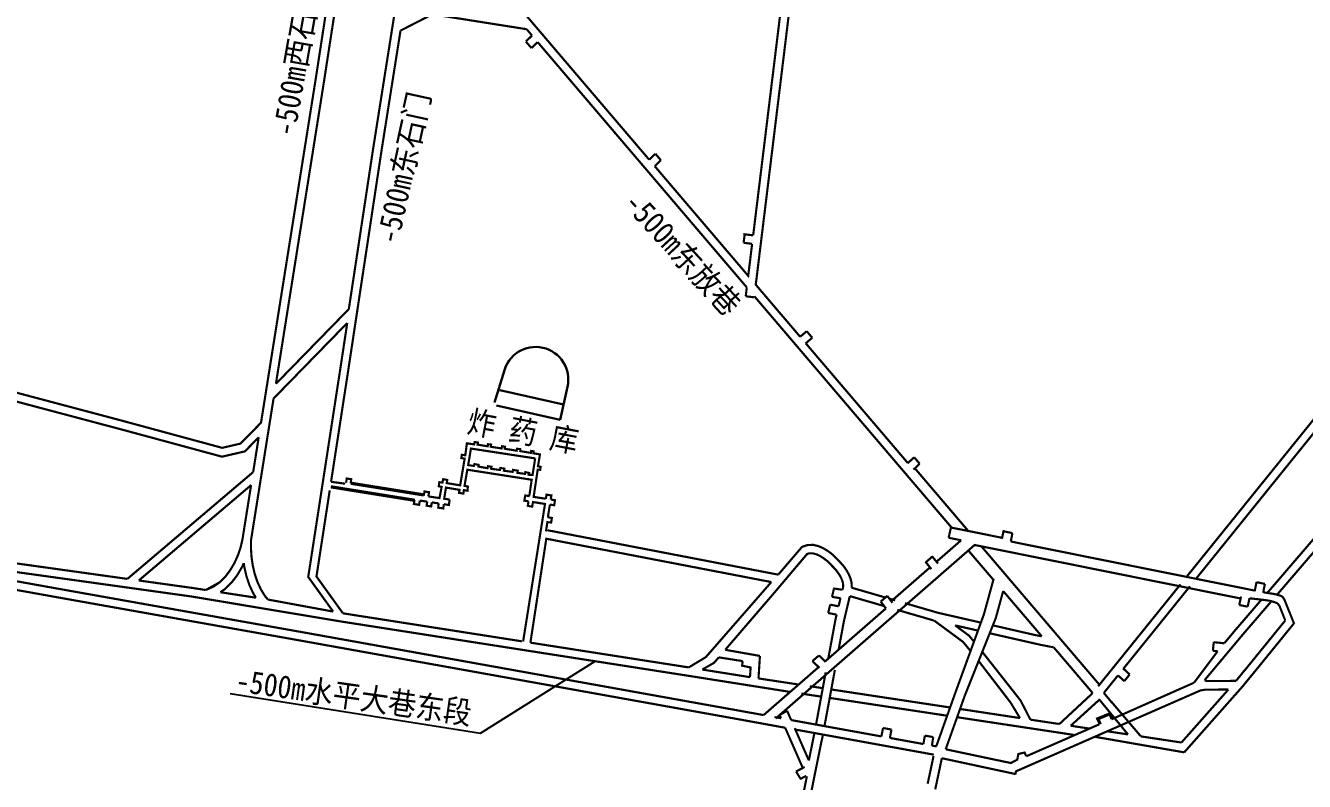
# Model space of a CAD drawing. Extents: x 39491721 to 39501025, y 3850790 to 3853755.
# Drawn here: x 39498355 to 39498952, y 3851498 to 3851850 of the extents above; entities that cross this region are included whole.
import ezdxf

# ---------------------------------------------------------------- set-up
doc = ezdxf.new("R2010")
doc.units = 0
doc.header["$MEASUREMENT"] = 0
for name, color, linetype in [('9煤煤巷', 7, 'Continuous'), ('岩巷', 7, 'Continuous'), ('巷道名称', 7, 'Continuous'), ('煤巷', 7, 'Continuous')]:
    doc.layers.add(name, color=color, linetype=linetype)
doc.styles.add('HZ', font='', dxfattribs={"width": 0.8})
doc.styles.get('HZ').set_extended_font_data('SimSun')

msp = doc.modelspace()

# ---------------------------------------------------------------- linework, layer by layer
at = {"color": 0, "lineweight": 30}
for p, q in [((39498578.44, 3851689.29), (39498573.83, 3851674.18)), ((39498605.98, 3851673.23), (39498576.28, 3851679.94)), ((39498607.84, 3851681.5), (39498604.36, 3851666.09)), ((39498604.36, 3851666.09), (39498574.67, 3851672.8))]:
    msp.add_line(p, q, dxfattribs=at)
at = {"lineweight": -3}
for p, q in [((39498567.33, 3851520.08), (39498620.8, 3851553.55)), ((39498450.56, 3851538.51), (39498567.33, 3851520.08))]:
    msp.add_line(p, q, dxfattribs=at)
at = {"color": 0, "lineweight": 30}
msp.add_arc((39498593, 3851684.86), 15.22, 347.26653, 167.26653, dxfattribs=at)
at = {"layer": '9煤煤巷', "color": 7, "const_width": 1}
for points in [[(39498900.95, 3851592), (39499045.98, 3851771.52)], [(39499036.53, 3851766.19), (39498896.53, 3851592.88)], [(39498399.7, 3851665.8), (39498095.42, 3851746.59), (39498062.57, 3851754.69), (39498052.65, 3851759.14)], [(39498694.36, 3851752.1), (39498689.87, 3851752.66)], [(39498981.93, 3851698.6), (39498932.13, 3851636.95)], [(39498465.07, 3851664.87), (39498455.36, 3851655.01), (39498446.82, 3851653.03), (39498399.71, 3851665.8)], [(39498936.25, 3851635.68), (39498953.63, 3851657.2)], [(39498938.62, 3851584.42), (39499000.49, 3851656.37)], [(39498929.42, 3851633.59), (39498896.53, 3851592.88)], [(39498900.95, 3851592), (39498933.54, 3851632.33)], [(39498965.97, 3851622.37), (39498934.12, 3851585.32)], [(39498456.31, 3851610.51), (39498455.44, 3851606.75), (39498454.2, 3851603.04), (39498452.57, 3851599.41), (39498450.57, 3851596.01), (39498448.25, 3851592.94), (39498445.62, 3851590.35), (39498442.73, 3851588.32), (39498439.4, 3851586.86)], [(39498774.74, 3851599.96), (39498777.56, 3851596.54)], [(39498780.64, 3851599.08), (39498777.83, 3851602.5)], [(39498344.97, 3851587.84), (39498374.4, 3851582.57), (39498480.47, 3851563.7), (39498687.92, 3851526.46), (39498709.36, 3851522.57)], [(39498699.31, 3851528.46), (39498688.62, 3851530.39), (39498481.18, 3851567.64), (39498375.1, 3851586.51), (39498346.16, 3851591.69)], [(39498893.7, 3851589.38), (39498855.33, 3851541.89)], [(39498867.11, 3851550.1), (39498898.12, 3851588.49)], [(39498931.49, 3851582.27), (39498919.81, 3851568.69)], [(39498800.63, 3851571.56), (39498780.69, 3851576.13), (39498765.23, 3851580.62)], [(39498922.84, 3851566.08), (39498936.12, 3851581.52)], [(39498788.63, 3851570.27), (39498799.28, 3851567.85)], [(39498825.8, 3851565.8), (39498806.22, 3851570.28)], [(39498804.75, 3851566.6), (39498828.41, 3851561.22)], [(39498829.03, 3851565.18), (39498825.8, 3851565.8)], [(39498920.07, 3851569.01), (39498914.14, 3851561.93)], [(39498918.94, 3851561.43), (39498923.14, 3851566.44)], [(39498828.41, 3851561.22), (39498834.6, 3851560.03)], [(39498911.04, 3851558.23), (39498900.05, 3851543.56)], [(39498904.98, 3851544.76), (39498918.94, 3851561.43)], [(39498909.23, 3851562.44), (39498908.82, 3851558.46)], [(39498908.82, 3851558.46), (39498911.04, 3851558.23)], [(39498914.14, 3851561.93), (39498909.23, 3851562.44)], [(39498722.4, 3851553.35), (39498725.39, 3851550.4)], [(39498728.2, 3851553.25), (39498725.2, 3851556.2)], [(39498857.97, 3851538.79), (39498864.59, 3851546.98)], [(39498864.59, 3851546.98), (39498867.53, 3851544.26)], [(39498866.95, 3851550.24), (39498870.05, 3851547.38)], [(39498867.5, 3851544.32), (39498870.01, 3851547.35)], [(39498788.41, 3851538.01), (39498779.85, 3851513.95)], [(39498793.16, 3851537.62), (39498784.22, 3851512.52)], [(39498852.78, 3851538.72), (39498837.08, 3851524.14)], [(39498856.09, 3851535.82), (39498842.52, 3851523.49)], [(39498710.26, 3851530.48), (39498706.78, 3851528.47)], [(39498706.78, 3851528.47), (39498707.43, 3851526.99)], [(39498712.17, 3851526.13), (39498710.26, 3851530.48)], [(39498707.43, 3851526.99), (39498704.35, 3851527.55)], [(39498709.36, 3851522.57), (39498717.58, 3851503.8)], [(39498709.36, 3851522.57), (39498710.22, 3851520.62)], [(39498723.76, 3851524.03), (39498712.17, 3851526.13)], [(39498720.41, 3851507.31), (39498713.82, 3851522.36)], [(39498744.28, 3851520.31), (39498723.76, 3851524.03)], [(39498755, 3851522.44), (39498754.24, 3851518.51)], [(39498758.94, 3851521.72), (39498755, 3851522.44)], [(39498711.82, 3851516.95), (39498713.29, 3851513.61)], [(39498714.1, 3851521.71), (39498778.7, 3851510.01)], [(39498754.24, 3851518.51), (39498744.28, 3851520.31)], [(39498758.18, 3851517.8), (39498758.94, 3851521.72)], [(39498773.83, 3851514.96), (39498758.18, 3851517.8)], [(39498774.51, 3851518.9), (39498773.83, 3851514.96)], [(39498778.45, 3851518.19), (39498774.51, 3851518.9)], [(39498777.76, 3851514.25), (39498778.45, 3851518.19)], [(39498780.02, 3851513.84), (39498777.76, 3851514.25)], [(39498808.01, 3851507.49), (39498784.22, 3851512.52)], [(39498718.48, 3851504.26), (39498714.45, 3851502.18)], [(39498720.41, 3851507.31), (39498720.01, 3851508.22)], [(39498720.58, 3851508.11), (39498720.41, 3851507.31)], [(39498775.81, 3851496.45), (39498778.56, 3851509.35)], [(39498779.34, 3851493.82), (39498782.46, 3851508.48)], [(39498717.58, 3851503.8), (39498714.45, 3851502.18)], [(39498714.45, 3851502.18), (39498716.49, 3851498.78)], [(39498716.29, 3851498.63), (39498719.19, 3851500.12)]]:
    msp.add_lwpolyline(points, dxfattribs=at)
at = {"layer": '岩巷', "color": 23}
for points, const_width in [([(39498516.76, 3851993.18), (39498502.85, 3851905.5), (39498490.33, 3851824.32), (39498464.92, 3851664.68)], 1), ([(39498471.87, 3851682.87), (39498494.28, 3851823.7), (39498506.8, 3851904.88), (39498510.6, 3851928.84)], 1), ([(39498645.96, 3851787.34), (39498577.96, 3851867.05), (39498584.29, 3851904.75)], 1), ([(39498531.52, 3851883.04), (39498528.29, 3851862.42), (39498517.31, 3851793.08), (39498505.88, 3851717.72)], 1), ([(39498716.35, 3851704.81), (39498695.65, 3851729.08), (39498714.73, 3851884.98)], 1), ([(39498709.49, 3851875.07), (39498694.44, 3851752.09)], 1), ([(39498529.98, 3851847.53), (39498544.85, 3851855.13), (39498588.8, 3851848.18)], 1), ([(39498497.59, 3851637.21), (39498505.45, 3851688.17), (39498521.26, 3851792.45), (39498529.98, 3851847.53)], 1), ([(39498591.31, 3851845.24), (39498588.45, 3851842.43)], 1), ([(39498588.8, 3851848.18), (39498591.31, 3851845.24)], 1), ([(39498588.45, 3851842.43), (39498591.05, 3851839.38)], 1), ([(39498591.05, 3851839.38), (39498593.91, 3851842.19)], 1), ([(39498593.91, 3851842.19), (39498691.47, 3851727.82)], 1), ([(39498648.81, 3851790.15), (39498645.96, 3851787.34)], 1), ([(39498648.56, 3851784.29), (39498651.42, 3851787.1)], 1), ([(39498651.42, 3851787.1), (39498648.81, 3851790.15)], 1), ([(39498693.95, 3851748.12), (39498692.13, 3851733.21), (39498648.56, 3851784.29)], 1), ([(39498464.93, 3851664.73), (39498455.36, 3851655.01), (39498446.82, 3851653.03), (39498399.7, 3851665.8), (39498095.42, 3851746.59), (39498062.57, 3851754.69), (39498052.65, 3851759.14), (39498018.66, 3851769.11)], 1), ([(39498053.77, 3851754.12), (39498061.26, 3851750.89), (39498094.43, 3851742.71), (39498402.05, 3851661.02)], 1), ([(39498690.47, 3851752.59), (39498689.98, 3851748.62)], 1), ([(39498689.98, 3851748.62), (39498693.95, 3851748.12)], 1), ([(39498694.44, 3851752.09), (39498690.47, 3851752.59)], 1), ([(39498691.47, 3851727.82), (39498690.96, 3851723.69)], 1), ([(39498694.93, 3851723.21), (39498690.96, 3851723.69)], 1), ([(39498694.99, 3851723.69), (39498787, 3851615.83)], 1), ([(39498505.88, 3851717.72), (39498471.87, 3851682.87)], 1), ([(39498470.78, 3851676.03), (39498505.15, 3851711.24)], 1), ([(39498505.15, 3851711.24), (39498501.86, 3851689.57), (39498486.95, 3851592.86), (39498498.57, 3851576.71)], 1), ([(39498719.41, 3851707.4), (39498716.35, 3851704.81)], 1), ([(39498722, 3851704.35), (39498719.41, 3851707.4)], 1), ([(39498718.95, 3851701.77), (39498722, 3851704.35)], 1), ([(39498766.59, 3851645.92), (39498718.95, 3851701.77)], 1), ([(39498468.14, 3851582.32), (39498466.78, 3851583.95), (39498464.82, 3851587.14), (39498463.22, 3851590.61), (39498461.98, 3851594.32), (39498461.08, 3851598.19), (39498460.51, 3851602.14), (39498460.24, 3851606.1), (39498460.23, 3851609.75), (39498470.78, 3851676.03)], 1), ([(39498402.05, 3851661.02), (39498446.74, 3851648.91), (39498457.39, 3851651.38), (39498463.85, 3851657.93)], 1), ([(39498463.85, 3851657.93), (39498461.27, 3851641.74)], 1), ([(39498542.97, 3851630.4), (39498548.14, 3851629.61), (39498549.17, 3851634.83), (39498547.8, 3851635.13), (39498548.07, 3851637.02), (39498549.56, 3851636.83), (39498549.86, 3851638.41), (39498551.76, 3851638.06), (39498551.55, 3851636.61), (39498557.8, 3851635.55), (39498559.88, 3851648), (39498558.34, 3851648.27), (39498558.57, 3851649.79), (39498560.19, 3851649.58), (39498560.93, 3851655.14), (39498564.32, 3851654.64), (39498564.58, 3851655.75), (39498566.09, 3851655.5), (39498565.92, 3851654.54), (39498570.66, 3851653.74), (39498570.74, 3851654.74), (39498572.2, 3851654.56), (39498572.08, 3851653.53), (39498577.12, 3851652.75), (39498577.31, 3851653.77), (39498578.73, 3851653.53), (39498578.62, 3851652.6), (39498584.16, 3851651.71), (39498584.33, 3851652.6), (39498585.88, 3851652.41), (39498585.82, 3851651.5), (39498590.76, 3851650.67), (39498590.9, 3851651.6), (39498592.02, 3851651.43), (39498591.92, 3851650.5), (39498595.01, 3851649.98), (39498594.08, 3851644.44), (39498595.33, 3851644.19), (39498595.13, 3851642.8), (39498593.96, 3851642.87), (39498592.07, 3851630.18), (39498597.77, 3851629.29)], 1), ([(39498592.79, 3851648.2), (39498591.56, 3851640.38), (39498589.72, 3851640.49), (39498589.96, 3851641.32), (39498588.2, 3851641.71), (39498588.04, 3851640.9), (39498584.52, 3851641.38), (39498584.66, 3851642.4), (39498582.44, 3851642.77), (39498582.31, 3851641.83), (39498578.2, 3851642.36), (39498578.42, 3851643.32), (39498576.57, 3851643.67), (39498576.35, 3851642.71), (39498572.24, 3851643.28), (39498572.42, 3851644.2), (39498570.76, 3851644.49), (39498570.59, 3851643.56), (39498566.31, 3851644.28), (39498566.39, 3851645.1), (39498564.46, 3851645.46), (39498564.21, 3851644.59), (39498561.53, 3851644.98), (39498562.82, 3851652.7), (39498592.79, 3851648.11)], 1), ([(39498766.59, 3851645.92), (39498760.59, 3851652.95)], 1), ([(39498769.51, 3851648.66), (39498766.55, 3851645.87)], 1), ([(39498772.11, 3851645.62), (39498769.51, 3851648.66)], 1), ([(39498461.27, 3851641.74), (39498438.14, 3851622.09)], 1), ([(39498590.02, 3851630.51), (39498591.17, 3851638.16), (39498561.15, 3851642.84), (39498559.83, 3851635.32), (39498561.41, 3851634.99), (39498561.22, 3851633.01), (39498559.54, 3851633.32), (39498559.31, 3851631.72), (39498557.25, 3851632.03), (39498557.53, 3851633.46), (39498551.17, 3851634.5), (39498550.35, 3851629.31), (39498552.89, 3851628.94)], 1), ([(39498769.19, 3851642.87), (39498772.11, 3851645.62)], 1), ([(39498794.77, 3851614.27), (39498769.88, 3851643.45)], 1), ([(39498407.93, 3851591.2), (39498460.31, 3851635.67)], 1), ([(39498460.31, 3851635.67), (39498456.28, 3851610.38), (39498455.44, 3851606.75), (39498454.2, 3851603.04), (39498452.57, 3851599.41), (39498450.57, 3851596.01), (39498448.25, 3851592.94), (39498445.62, 3851590.35), (39498439.18, 3851586.76)], 1), ([(39498504.17, 3851636.32), (39498497.59, 3851637.21)], 1), ([(39498504.6, 3851636.76), (39498504.9, 3851638.74), (39498507.02, 3851638.42), (39498506.72, 3851636.44)], 1), ([(39498540.82, 3851631.09), (39498506.76, 3851636.54)], 1.5), ([(39498503.14, 3851575.89), (39498490.79, 3851593.07), (39498496.98, 3851633.25)], 1), ([(39498497.47, 3851634.86), (39498536.65, 3851628.57)], 1.5), ([(39498540.85, 3851630.72), (39498541.15, 3851632.7), (39498543.27, 3851632.38), (39498542.97, 3851630.4)], 1), ([(39498590.13, 3851630.49), (39498588.16, 3851630.84), (39498587.73, 3851628.42), (39498589.7, 3851628.08)], 1), ([(39498600.04, 3851628.94), (39498600.35, 3851630.86), (39498598.08, 3851631.23), (39498597.77, 3851629.31)], 1), ([(39498538.99, 3851628.46), (39498538.69, 3851626.48), (39498536.22, 3851626.85), (39498536.51, 3851628.83)], 1), ([(39498542.45, 3851627.94), (39498538.99, 3851628.46)], 1), ([(39498544.57, 3851627.61), (39498544.29, 3851625.74), (39498542.16, 3851626.06), (39498542.45, 3851627.94)], 1), ([(39498547.74, 3851627.14), (39498544.57, 3851627.62)], 1), ([(39498550.21, 3851626.76), (39498549.91, 3851624.78), (39498547.58, 3851625.14), (39498547.74, 3851627.13)], 1), ([(39498549.94, 3851626.13), (39498549.94, 3851626.13)], 1.5), ([(39498552.9, 3851628.95), (39498552.54, 3851626.39), (39498550.21, 3851626.76)], 1), ([(39498587.16, 3851562.78), (39498597.36, 3851626.86), (39498591.79, 3851627.78), (39498591.37, 3851625.62), (39498589.34, 3851625.99), (39498589.66, 3851628.09)], 1), ([(39498599.65, 3851626.57), (39498598.69, 3851620.65)], 1), ([(39498600.04, 3851628.94), (39498602.01, 3851628.63), (39498601.64, 3851626.26), (39498599.67, 3851626.57)], 1), ([(39498794.97, 3851614.03), (39498784.77, 3851626)], 1), ([(39498438.14, 3851622.09), (39498402.62, 3851591.94)], 1), ([(39498598.69, 3851620.65), (39498600.57, 3851620.36), (39498600.24, 3851618.23), (39498598.46, 3851618.39), (39498597.81, 3851614.06)], 1), ([(39498701.2, 3851594.87), (39498598.52, 3851614.63)], 1), ([(39498785.58, 3851611.12), (39498786.64, 3851615.71)], 1), ([(39498810.83, 3851611.04), (39498786.55, 3851615.92)], 1), ([(39498810.83, 3851611.04), (39498786.55, 3851615.92)], 1), ([(39498810.5, 3851610.77), (39498811.28, 3851614.71)], 1), ([(39498815.35, 3851613.29), (39498811.43, 3851614.08)], 1), ([(39498814.57, 3851609.37), (39498815.36, 3851613.3)], 1), ([(39498590.56, 3851562.21), (39498597.97, 3851610.67), (39498702.91, 3851590.47)], 1), ([(39498704.94, 3851526.87), (39498797.74, 3851607.76)], 1), ([(39498736.06, 3851598.59), (39498731.65, 3851603.13), (39498729.6, 3851604.72), (39498727.39, 3851606.1), (39498725.04, 3851607.17), (39498722.55, 3851607.79), (39498719.96, 3851607.78), (39498717.22, 3851606.86), (39498706.18, 3851593.97)], 1), ([(39498791.42, 3851609.95), (39498779.92, 3851599.92)], 1), ([(39498785.58, 3851611.12), (39498791.42, 3851609.95)], 1), ([(39498797.3, 3851607.84), (39498921.78, 3851582.81)], 1), ([(39498856.02, 3851542.47), (39498800.86, 3851607.13)], 1), ([(39498928.4, 3851586.48), (39498814.57, 3851609.37)], 1), ([(39498402.62, 3851591.94), (39498347.67, 3851599.61)], 1), ([(39498703.86, 3851584.98), (39498719.57, 3851603.53), (39498720.64, 3851603.89), (39498722.08, 3851603.89), (39498723.74, 3851603.48), (39498725.52, 3851602.67), (39498727.33, 3851601.54), (39498729.09, 3851600.18), (39498732.59, 3851596.63)], 1), ([(39498774.74, 3851599.96), (39498777.49, 3851596.61)], 1), ([(39498777.97, 3851602.33), (39498774.95, 3851599.7)], 1), ([(39498780.51, 3851599.24), (39498777.83, 3851602.5)], 1), ([(39498806.66, 3851591.3), (39498794.78, 3851605.18)], 1), ([(39498347.37, 3851595.61), (39498432.23, 3851583.78), (39498501.72, 3851572.17), (39498617.64, 3851554.05), (39498666.79, 3851546.37), (39498711.7, 3851539.26)], 1), ([(39498445.99, 3851585.72), (39498448.2, 3851587.27), (39498451.26, 3851590.3), (39498453.9, 3851593.78), (39498456.13, 3851597.58), (39498456.88, 3851599.26)], 1), ([(39498456.88, 3851599.26), (39498457.15, 3851597.45), (39498458.13, 3851593.24), (39498459.49, 3851589.14), (39498461.28, 3851585.24), (39498462.56, 3851583.18)], 1), ([(39498706.24, 3851593.9), (39498701.2, 3851594.87)], 1), ([(39498732.59, 3851596.63), (39498733.05, 3851596.08), (39498733.97, 3851594.87), (39498734.8, 3851593.62), (39498735.49, 3851592.35), (39498736.01, 3851591.09), (39498736.33, 3851589.89), (39498736.42, 3851588.77), (39498736.27, 3851587.59), (39498736.09, 3851586.85)], 1), ([(39498740.33, 3851587.85), (39498740.42, 3851588.57), (39498740.27, 3851590.47), (39498739.79, 3851592.27), (39498739.08, 3851593.98), (39498738.2, 3851595.58), (39498737.21, 3851597.08), (39498736.16, 3851598.47), (39498736.06, 3851598.59)], 1), ([(39498776.9, 3851597.29), (39498758.77, 3851581.49)], 1), ([(39498439.18, 3851586.76), (39498432.81, 3851587.74), (39498407.93, 3851591.2)], 1), ([(39498702.91, 3851590.47), (39498672.38, 3851555.49), (39498664.4, 3851550.68)], 1), ([(39498756.1, 3851583.27), (39498740.33, 3851587.85)], 1), ([(39498806.61, 3851592.06), (39498802.05, 3851575.44), (39498788.41, 3851538.01)], 1), ([(39498929.15, 3851590.41), (39498928.35, 3851586.25)], 1), ([(39498928.94, 3851589.34), (39498928.35, 3851586.25)], 1), ([(39498933.07, 3851589.62), (39498929.15, 3851590.41)], 1), ([(39498932.28, 3851585.5), (39498933.07, 3851589.62)], 1), ([(39498932.28, 3851585.5), (39498932.87, 3851588.59)], 1), ([(39498462.56, 3851583.18), (39498445.99, 3851585.72)], 1), ([(39498498.57, 3851576.71), (39498468.14, 3851582.32)], 1), ([(39498681.42, 3851558.9), (39498703.86, 3851584.98)], 1), ([(39498731.18, 3851583.57), (39498735.17, 3851582.94)], 1), ([(39498732.13, 3851587.47), (39498731.2, 3851583.56)], 1), ([(39498736.09, 3851586.85), (39498731.8, 3851587.52)], 1), ([(39498735.17, 3851582.94), (39498734.27, 3851579.16)], 1), ([(39498734.29, 3851558.95), (39498736.77, 3851572.32), (39498739.51, 3851583.92)], 1), ([(39498739.51, 3851583.92), (39498755.52, 3851579.27)], 1), ([(39498756.97, 3851584.02), (39498753.94, 3851581.39)], 1), ([(39498759.36, 3851580.81), (39498756.97, 3851584.02)], 1), ([(39498760.66, 3851581.94), (39498757.92, 3851582.74)], 1), ([(39498793.16, 3851537.62), (39498807.57, 3851573.66), (39498811.03, 3851586.27)], 1), ([(39498811.03, 3851586.27), (39498829.03, 3851565.18)], 1), ([(39498921.96, 3851583.69), (39498921.12, 3851579.78)], 1), ([(39498925.04, 3851578.99), (39498925.88, 3851582.9)], 1), ([(39498925.88, 3851582.9), (39498932.91, 3851582.11), (39498935.33, 3851581.74), (39498937.19, 3851581.23), (39498938.88, 3851580.57), (39498939.86, 3851579.42), (39498942.57, 3851572.55)], 1), ([(39498946.76, 3851570.9), (39498942.16, 3851582.32), (39498941.3, 3851583.6), (39498940.17, 3851584.16), (39498938.57, 3851584.63), (39498937.09, 3851584.95), (39498932.32, 3851585.69)], 1), ([(39498586.61, 3851562.84), (39498503.14, 3851575.89)], 1), ([(39498756.34, 3851578.17), (39498727.99, 3851553.46)], 1), ([(39498730.35, 3851579.95), (39498729.43, 3851576.05)], 1), ([(39498729.43, 3851576.05), (39498733.35, 3851575.27)], 1), ([(39498734.27, 3851579.16), (39498730.35, 3851579.95)], 1), ([(39498753.94, 3851581.39), (39498756.34, 3851578.17)], 1), ([(39498761.65, 3851577.49), (39498778.89, 3851572.48)], 1), ([(39498921.12, 3851579.78), (39498925.04, 3851578.99)], 1), ([(39498733.35, 3851575.27), (39498732.87, 3851573.25), (39498729.44, 3851554.72)], 1), ([(39498778.89, 3851572.48), (39498792.35, 3851562.55), (39498795.81, 3851558.31)], 1), ([(39498797.4, 3851562.69), (39498795.13, 3851565.47), (39498788.63, 3851570.27)], 1), ([(39498942.57, 3851572.55), (39498923.31, 3851548.88)], 1), ([(39498935.6, 3851557.64), (39498946.63, 3851571.2)], 1), ([(39498664.4, 3851550.68), (39498618.24, 3851557.89), (39498590.56, 3851562.22)], 1), ([(39498697.59, 3851556.03), (39498681.42, 3851558.9)], 1), ([(39498730.62, 3851561.09), (39498730.19, 3851558.74)], 1), ([(39498819.12, 3851535.28), (39498801.28, 3851557.92)], 1), ([(39498834.6, 3851560.03), (39498852.78, 3851538.72)], 1), ([(39498670.72, 3851549.68), (39498676.18, 3851552.8), (39498678.39, 3851555.37)], 1), ([(39498678.39, 3851555.37), (39498689.56, 3851553.61)], 1), ([(39498689.56, 3851553.61), (39498689.28, 3851551.5), (39498693.24, 3851550.65), (39498692.96, 3851546.14)], 1), ([(39498696.93, 3851545.54), (39498697.59, 3851556.03)], 1), ([(39498725.13, 3851556.27), (39498722.11, 3851553.64)], 1), ([(39498722.11, 3851553.64), (39498724.96, 3851550.82)], 1), ([(39498727.99, 3851553.46), (39498725.13, 3851556.27)], 1), ([(39498799.58, 3851553.67), (39498814.53, 3851534.23)], 1), ([(39498926.41, 3851546.36), (39498935.6, 3851557.64)], 1), ([(39498692.96, 3851546.14), (39498670.72, 3851549.68)], 1), ([(39498724.96, 3851550.82), (39498699.31, 3851528.46)], 1), ([(39498728.27, 3851548.39), (39498726.9, 3851541)], 1), ([(39498730.86, 3851540.4), (39498732.55, 3851549.54)], 1), ([(39498905.62, 3851522.56), (39498922.92, 3851542.09), (39498926.74, 3851546.84)], 1), ([(39498923.63, 3851549.35), (39498919.86, 3851544.68), (39498919.62, 3851544.41)], 1), ([(39498715.65, 3851542.7), (39498696.93, 3851545.54)], 1), ([(39498726.9, 3851541), (39498720.84, 3851541.92)], 1), ([(39498726.9, 3851541), (39498723.76, 3851524.03)], 1), ([(39498727.69, 3851523.32), (39498730.86, 3851540.4)], 1), ([(39498747.84, 3851537.83), (39498730.86, 3851540.4)], 1), ([(39498916.06, 3851540.38), (39498900.25, 3851522.53)], 1), ([(39498919.62, 3851544.41), (39498905.95, 3851544.31), (39498904.98, 3851544.76)], 1), ([(39498905.08, 3851540.31), (39498916.06, 3851540.38)], 1), ([(39498716.88, 3851538.47), (39498726.17, 3851537.06)], 1), ([(39498730.13, 3851536.46), (39498747.04, 3851533.9)], 1), ([(39498747.04, 3851533.9), (39498785.34, 3851528.1)], 1), ([(39498780.32, 3851532.91), (39498747.22, 3851537.92)], 1), ([(39498814.53, 3851534.23), (39498818.85, 3851527.07)], 1), ([(39498823.74, 3851526.33), (39498819.12, 3851535.28)], 1), ([(39498855.72, 3851535.87), (39498869.22, 3851519.45)], 1), ([(39498861.79, 3851534.21), (39498857.97, 3851538.79)], 1), ([(39498875.25, 3851518.53), (39498861.43, 3851534.74)], 1), ([(39498786.77, 3851531.93), (39498780.32, 3851532.91)], 1), ([(39498812.28, 3851528.07), (39498790.81, 3851531.32)], 1), ([(39498818.85, 3851527.07), (39498812.28, 3851528.07)], 1), ([(39498727.69, 3851523.32), (39498727.71, 3851523.42)], 1), ([(39498789.38, 3851527.49), (39498810.91, 3851524.23)], 1), ([(39498810.91, 3851524.23), (39498831.68, 3851521.09)], 1), ([(39498837.02, 3851524.32), (39498823.74, 3851526.33)], 1), ([(39498851.3, 3851522.16), (39498842.52, 3851523.49)], 1), ([(39498900.25, 3851522.53), (39498894.17, 3851515.67)], 1), ([(39498895.46, 3851511.08), (39498905.62, 3851522.56)], 1), ([(39498708.48, 3851428.01), (39498726.4, 3851516.75)], 1), ([(39498723, 3851520.1), (39498720.46, 3851507.56)], 1), ([(39498725.3, 3851511.26), (39498726.4, 3851516.75)], 1), ([(39498726.47, 3851516.73), (39498726.96, 3851519.38)], 1), ([(39498831.68, 3851521.09), (39498843.91, 3851519.23)], 1), ([(39498853.76, 3851518.35), (39498895.46, 3851511.08)], 1), ([(39498869.22, 3851519.45), (39498859.58, 3851520.91)], 1), ([(39498894.17, 3851515.67), (39498875.25, 3851518.53)], 1), ([(39498719.49, 3851499.89), (39498717.75, 3851491.27)], 1)]:
    msp.add_lwpolyline(points, dxfattribs=dict(at, const_width=const_width))
at = {"layer": '煤巷', "color": 7}
for points, const_width in [([(39498900.05, 3851543.56), (39498861.53, 3851526.47)], 1), ([(39498905.46, 3851540.34), (39498902.99, 3851539.93), (39498873.62, 3851527.06)], 1), ([(39498861.81, 3851526.7), (39498860.8, 3851529.04), (39498855.13, 3851526.74), (39498856.35, 3851524.15)], 1.5), ([(39498855.82, 3851524.14), (39498821.81, 3851509.26)], 1), ([(39498874.57, 3851527.48), (39498822.01, 3851504.44)], 1), ([(39498821.81, 3851509.26), (39498821.01, 3851511.01), (39498818.09, 3851510.3), (39498817.55, 3851507.4)], 1), ([(39498782.44, 3851508.35), (39498816.78, 3851500.97)], 1), ([(39498808.01, 3851507.49), (39498814.63, 3851506.11)], 1), ([(39498817.91, 3851507.82), (39498814.27, 3851505.96)], 1), ([(39498822.01, 3851504.44), (39498817, 3851502.24), (39498816.72, 3851500.73)], 1)]:
    msp.add_lwpolyline(points, dxfattribs=dict(at, const_width=const_width))

# ---------------------------------------------------------------- texts
at = {"layer": '巷道名称', "color": 7, "style": 'HZ', "width": 0.9}
for s, rotation, p in [('-500m西石门', 80.02059, (39498480.52, 3851797.74)), ('-500m东石门', 77.67475, (39498528.81, 3851747.44)), ('-500m东放巷', 312.60532, (39498633.36, 3851766.4)), ('炸 药 库', 349.10538, (39498560.57, 3851660.43)), ('-500m水平大巷东段', 351.90167, (39498452.66, 3851539.59))]:
    msp.add_text(s, height=10.625, rotation=rotation, dxfattribs=at).set_placement(p)

doc.saveas('drawing.dxf')
